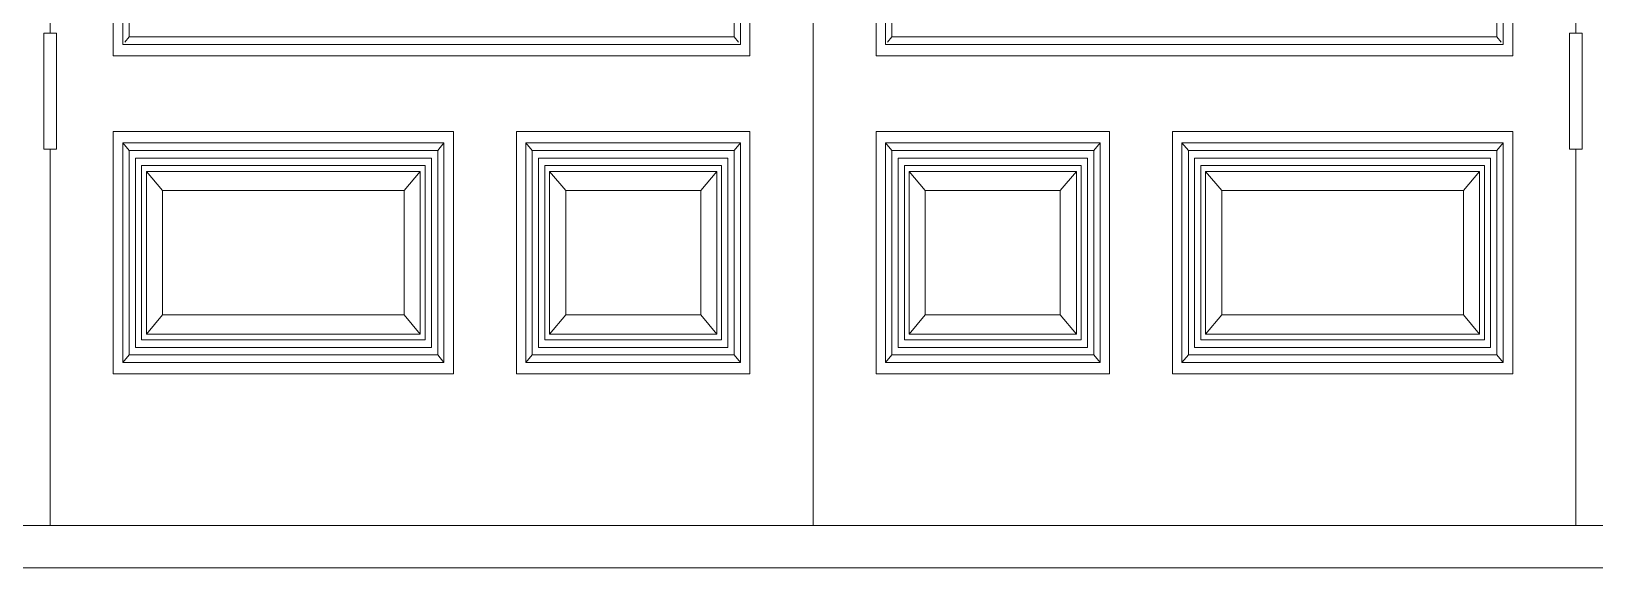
# Model space of a CAD drawing. Header units: millimetres. Extents: x 1832547 to 2001569, y -558009 to -417808.
# Drawn here: x 1888220 to 1890065, y -527394 to -526760 of the extents above; entities that cross this region are included whole.
import ezdxf

# ---------------------------------------------------------------- set-up
doc = ezdxf.new("R2010")
doc.units = ezdxf.units.MM
doc.header["$MEASUREMENT"] = 0
doc.linetypes.add('CENTER', pattern=[2, 1.25, -0.25, 0.25, -0.25])
for name, color, linetype, lineweight in [('CA.noi that 15', 15, 'CONTINUOUS', 9), ('CA.thay 145', 145, 'CONTINUOUS', 18), ('CA.tim 67', 67, 'CENTER', 9)]:
    doc.layers.add(name, color=color, linetype=linetype, lineweight=lineweight)

msp = doc.modelspace()

# ---------------------------------------------------------------- linework, layer by layer
at = {"layer": 'CA.noi that 15'}
for p, q in [((1889142.8, -525118.4), (1889142.8, -527343.6)), ((1888317.1, -526789.3), (1888317.1, -526208.2)), ((1888328.3, -526775.9), (1888328.3, -526221.6)), ((1889957.3, -526775.9), (1889957.3, -526221.6)), ((1889968.5, -526789.3), (1889968.5, -526208.2)), ((1888242.7, -526237.7), (1888242.7, -526762.5)), ((1888335.7, -526766.9), (1888335.7, -526230.5)), ((1889949.9, -526766.9), (1889949.9, -526230.5)), ((1890042.9, -526762.5), (1890042.9, -526237.7)), ((1889068.4, -526789.3), (1889068.4, -526655.2)), ((1889217.2, -526655.2), (1889217.2, -526789.3)), ((1889049.8, -526675.4), (1889049.8, -526766.9)), ((1889057.2, -526667.3), (1889057.2, -526775.9)), ((1889228.4, -526667.3), (1889228.4, -526775.9)), ((1889235.8, -526675.4), (1889235.8, -526766.9)), ((1888235.2, -526762.5), (1888235.2, -526899.3)), ((1888235.2, -526762.5), (1888242.7, -526762.5)), ((1888242.7, -526762.5), (1888250.1, -526762.5)), ((1888250.1, -526762.5), (1888250.1, -526899.3)), ((1889057.2, -526775.9), (1888328.3, -526775.9)), ((1888335.7, -526766.9), (1888330.7, -526773)), ((1889049.8, -526766.9), (1888335.7, -526766.9)), ((1889049.8, -526766.9), (1889054.8, -526773)), ((1889228.4, -526775.9), (1889957.3, -526775.9)), ((1889235.8, -526766.9), (1889230.8, -526773)), ((1889235.8, -526766.9), (1889949.9, -526766.9)), ((1889949.9, -526766.9), (1889954.9, -526773)), ((1890035.5, -526762.5), (1890035.5, -526899.3)), ((1890042.9, -526762.5), (1890035.5, -526762.5)), ((1890050.4, -526762.5), (1890042.9, -526762.5)), ((1890050.4, -526762.5), (1890050.4, -526899.3)), ((1888317.1, -526789.3), (1889068.4, -526789.3)), ((1889968.5, -526789.3), (1889217.2, -526789.3)), ((1888718.5, -526878.7), (1888317.1, -526878.7)), ((1888317.1, -527164.8), (1888317.1, -526878.7)), ((1888718.5, -527164.8), (1888718.5, -526878.7)), ((1889068.4, -526878.7), (1888793, -526878.7)), ((1888793, -527164.8), (1888793, -526878.7)), ((1889068.4, -527164.8), (1889068.4, -526878.7)), ((1889217.2, -526878.7), (1889217.2, -527164.8)), ((1889492.6, -526878.7), (1889217.2, -526878.7)), ((1889492.6, -527164.8), (1889492.6, -526878.7)), ((1889968.5, -526878.7), (1889567.1, -526878.7)), ((1889567.1, -527164.8), (1889567.1, -526878.7)), ((1889968.5, -527164.8), (1889968.5, -526878.7)), ((1888242.7, -526899.3), (1888235.2, -526899.3)), ((1888242.7, -526899.3), (1888242.7, -527343.6)), ((1888250.1, -526899.3), (1888242.7, -526899.3)), ((1888328.3, -526892.1), (1888707.3, -526892.1)), ((1888328.3, -526892.1), (1888328.3, -527151.4)), ((1888328.3, -526892.1), (1888335.7, -526901)), ((1888335.7, -526901), (1888699.9, -526901)), ((1888335.7, -527142.4), (1888335.7, -526901)), ((1888707.3, -526892.1), (1888699.9, -526901)), ((1888699.9, -526901), (1888699.9, -527142.4)), ((1888707.3, -526892.1), (1888707.3, -527151.4)), ((1888804.1, -526892.1), (1889057.2, -526892.1)), ((1888804.1, -526892.1), (1888804.1, -527151.4)), ((1888804.1, -526892.1), (1888811.6, -526901)), ((1888811.6, -526901), (1889049.8, -526901)), ((1888811.6, -527142.4), (1888811.6, -526901)), ((1889057.2, -526892.1), (1889049.8, -526901)), ((1889049.8, -526901), (1889049.8, -527142.4)), ((1889057.2, -526892.1), (1889057.2, -527151.4)), ((1889228.4, -526892.1), (1889228.4, -527151.4)), ((1889481.5, -526892.1), (1889228.4, -526892.1)), ((1889228.4, -526892.1), (1889235.8, -526901)), ((1889235.8, -526901), (1889235.8, -527142.4)), ((1889474, -526901), (1889235.8, -526901)), ((1889481.5, -526892.1), (1889474, -526901)), ((1889474, -527142.4), (1889474, -526901)), ((1889481.5, -526892.1), (1889481.5, -527151.4)), ((1889578.2, -526892.1), (1889578.2, -527151.4)), ((1889957.3, -526892.1), (1889578.2, -526892.1)), ((1889578.2, -526892.1), (1889585.7, -526901)), ((1889585.7, -526901), (1889585.7, -527142.4)), ((1889949.9, -526901), (1889585.7, -526901)), ((1889957.3, -526892.1), (1889949.9, -526901)), ((1889949.9, -527142.4), (1889949.9, -526901)), ((1889957.3, -526892.1), (1889957.3, -527151.4)), ((1890035.5, -526899.3), (1890042.9, -526899.3)), ((1890042.9, -527343.6), (1890042.9, -526899.3)), ((1890042.9, -526899.3), (1890050.4, -526899.3)), ((1888343.2, -526910), (1888692.5, -526910)), ((1888343.2, -526910), (1888343.2, -527133.5)), ((1888350.6, -526918.9), (1888685, -526918.9)), ((1888350.6, -527124.5), (1888350.6, -526918.9)), ((1888685, -526918.9), (1888685, -527124.5)), ((1888692.5, -526910), (1888692.5, -527133.5)), ((1888819, -526910), (1889042.3, -526910)), ((1888819, -526910), (1888819, -527133.5)), ((1888826.4, -526918.9), (1889034.9, -526918.9)), ((1888826.4, -527124.5), (1888826.4, -526918.9)), ((1889034.9, -526918.9), (1889034.9, -527124.5)), ((1889042.3, -526910), (1889042.3, -527133.5)), ((1889243.3, -526910), (1889243.3, -527133.5)), ((1889466.6, -526910), (1889243.3, -526910)), ((1889459.1, -526918.9), (1889250.7, -526918.9)), ((1889250.7, -526918.9), (1889250.7, -527124.5)), ((1889459.1, -527124.5), (1889459.1, -526918.9)), ((1889466.6, -526910), (1889466.6, -527133.5)), ((1889593.1, -526910), (1889593.1, -527133.5)), ((1889942.4, -526910), (1889593.1, -526910)), ((1889935, -526918.9), (1889600.6, -526918.9)), ((1889600.6, -526918.9), (1889600.6, -527124.5)), ((1889935, -527124.5), (1889935, -526918.9)), ((1889942.4, -526910), (1889942.4, -527133.5)), ((1888375.2, -526948.4), (1888356.2, -526925.6)), ((1888356.2, -526925.6), (1888679.4, -526925.6)), ((1888356.2, -527117.9), (1888356.2, -526925.6)), ((1888679.4, -526925.6), (1888660.5, -526948.4)), ((1888679.4, -526925.6), (1888679.4, -527117.9)), ((1888851, -526948.4), (1888832, -526925.6)), ((1888832, -526925.6), (1889029.3, -526925.6)), ((1888832, -527117.9), (1888832, -526925.6)), ((1889029.3, -526925.6), (1889010.3, -526948.4)), ((1889029.3, -526925.6), (1889029.3, -527117.9)), ((1889256.3, -526925.6), (1889275.3, -526948.4)), ((1889453.6, -526925.6), (1889256.3, -526925.6)), ((1889256.3, -526925.6), (1889256.3, -527117.9)), ((1889434.6, -526948.4), (1889453.6, -526925.6)), ((1889453.6, -527117.9), (1889453.6, -526925.6)), ((1889606.1, -526925.6), (1889625.1, -526948.4)), ((1889929.4, -526925.6), (1889606.1, -526925.6)), ((1889606.1, -526925.6), (1889606.1, -527117.9)), ((1889910.4, -526948.4), (1889929.4, -526925.6)), ((1889929.4, -527117.9), (1889929.4, -526925.6)), ((1888660.5, -526948.4), (1888375.2, -526948.4)), ((1888375.2, -526948.4), (1888375.2, -527095)), ((1888660.5, -527095), (1888660.5, -526948.4)), ((1889010.3, -526948.4), (1888851, -526948.4)), ((1888851, -526948.4), (1888851, -527095)), ((1889010.3, -527095), (1889010.3, -526948.4)), ((1889275.3, -526948.4), (1889434.6, -526948.4)), ((1889275.3, -527095), (1889275.3, -526948.4)), ((1889434.6, -526948.4), (1889434.6, -527095)), ((1889625.1, -526948.4), (1889910.4, -526948.4)), ((1889625.1, -527095), (1889625.1, -526948.4)), ((1889910.4, -526948.4), (1889910.4, -527095)), ((1888356.2, -527117.9), (1888375.2, -527095)), ((1888375.2, -527095), (1888660.5, -527095)), ((1888679.4, -527117.9), (1888660.5, -527095)), ((1888832, -527117.9), (1888851, -527095)), ((1888851, -527095), (1889010.3, -527095)), ((1889029.3, -527117.9), (1889010.3, -527095)), ((1889256.3, -527117.9), (1889275.3, -527095)), ((1889434.6, -527095), (1889275.3, -527095)), ((1889453.6, -527117.9), (1889434.6, -527095)), ((1889606.1, -527117.9), (1889625.1, -527095)), ((1889910.4, -527095), (1889625.1, -527095)), ((1889929.4, -527117.9), (1889910.4, -527095)), ((1888685, -527124.5), (1888350.6, -527124.5)), ((1888679.4, -527117.9), (1888356.2, -527117.9)), ((1889034.9, -527124.5), (1888826.4, -527124.5)), ((1889029.3, -527117.9), (1888832, -527117.9)), ((1889250.7, -527124.5), (1889459.1, -527124.5)), ((1889256.3, -527117.9), (1889453.6, -527117.9)), ((1889600.6, -527124.5), (1889935, -527124.5)), ((1889606.1, -527117.9), (1889929.4, -527117.9)), ((1888328.3, -527151.4), (1888335.7, -527142.4)), ((1888699.9, -527142.4), (1888335.7, -527142.4)), ((1888692.5, -527133.5), (1888343.2, -527133.5)), ((1888707.3, -527151.4), (1888699.9, -527142.4)), ((1888804.1, -527151.4), (1888811.6, -527142.4)), ((1889049.8, -527142.4), (1888811.6, -527142.4)), ((1889042.3, -527133.5), (1888819, -527133.5)), ((1889057.2, -527151.4), (1889049.8, -527142.4)), ((1889228.4, -527151.4), (1889235.8, -527142.4)), ((1889235.8, -527142.4), (1889474, -527142.4)), ((1889243.3, -527133.5), (1889466.6, -527133.5)), ((1889481.5, -527151.4), (1889474, -527142.4)), ((1889578.2, -527151.4), (1889585.7, -527142.4)), ((1889585.7, -527142.4), (1889949.9, -527142.4)), ((1889593.1, -527133.5), (1889942.4, -527133.5)), ((1889957.3, -527151.4), (1889949.9, -527142.4)), ((1888707.3, -527151.4), (1888328.3, -527151.4)), ((1889057.2, -527151.4), (1888804.1, -527151.4)), ((1889228.4, -527151.4), (1889481.5, -527151.4)), ((1889578.2, -527151.4), (1889957.3, -527151.4)), ((1888317.1, -527164.8), (1888718.5, -527164.8)), ((1888793, -527164.8), (1889068.4, -527164.8)), ((1889217.2, -527164.8), (1889492.6, -527164.8)), ((1889567.1, -527164.8), (1889968.5, -527164.8))]:
    msp.add_line(p, q, dxfattribs=at)
msp.add_lwpolyline([(1887951.6, -527343.6), (1890341.6, -527343.6)], dxfattribs=at)
at = {"layer": 'CA.thay 145'}
msp.add_lwpolyline([(1887951.6, -527393.6), (1890341.6, -527393.6)], dxfattribs=at)
at = {"layer": 'CA.tim 67', "ltscale": 500}
msp.add_lwpolyline([(1877694.1, -527343.6), (1903200, -527343.6)], dxfattribs=at)

doc.saveas('drawing.dxf')
